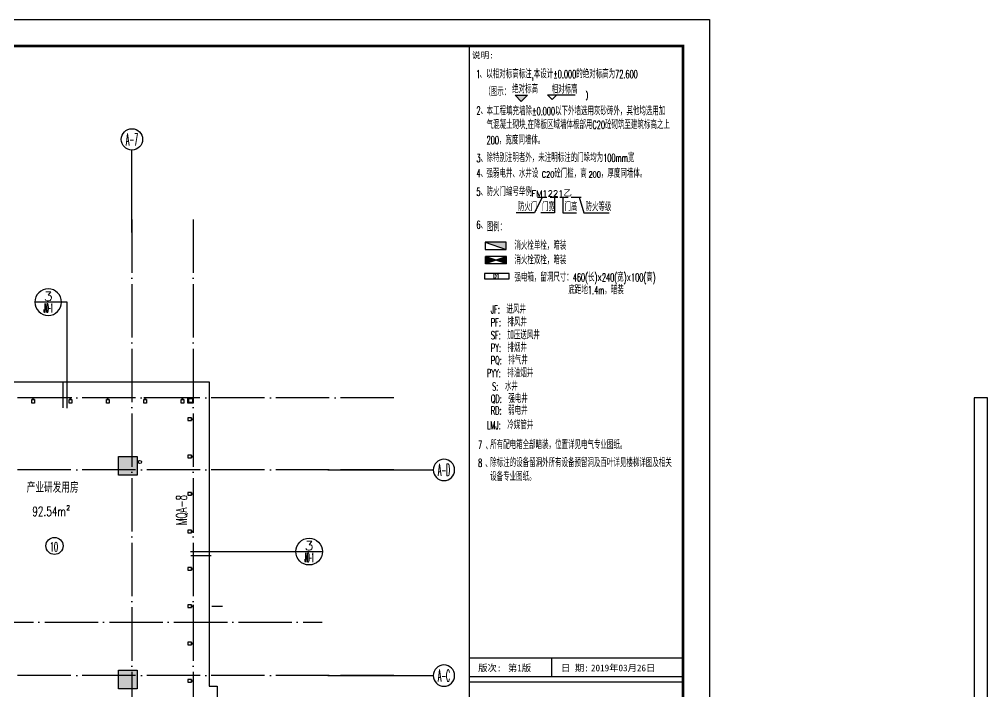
# Model space of a CAD drawing. Extents: x 1980812 to 2578970, y -669191 to 284498.
# Drawn here: x 2039049 to 2075331, y -371638 to -346467 of the extents above; entities that cross this region are included whole.
import ezdxf
from ezdxf.enums import TextEntityAlignment as Align

# ---------------------------------------------------------------- set-up
doc = ezdxf.new("R2010")
doc.units = 0
doc.header["$LTSCALE"] = 1000
doc.header["$MEASUREMENT"] = 0
doc.linetypes.add('CONTINOUS', pattern=[0])
doc.linetypes.add('DOTE', pattern=[2.42, 2, -0.2, 0.02, -0.2])
for name, color, linetype in [('&公共文字', 7, 'Continuous'), ('0-立面(轮廓)', 63, 'CONTINOUS'), ('AXIS', 3, 'Continuous'), ('AXIS_TEXT', 7, 'Continuous'), ('COLU', 6, 'Continuous'), ('COLU_HATCH', 251, 'Continuous'), ('CURTWALL', 2, 'Continuous'), ('dote', 1, 'DOTE'), ('DQ-L', 2, 'Continuous'), ('DQ2', 2, 'Continuous'), ('EQUIP_地漏', 255, 'Continuous'), ('GPSKC', 3, 'Continuous'), ('PUB_DIM', 3, 'Continuous'), ('PUB_TEXT', 7, 'Continuous'), ('TK', 1, 'Continuous'), ('VPIPE-雨水', 140, 'Continuous'), ('WALL', 4, 'Continuous'), ('WINDOW', 2, 'Continuous'), ('公共文字', 7, 'Continuous'), ('幕墙编号', 14, 'Continuous'), ('房号', 231, 'Continuous'), ('房间名称', 7, 'Continuous'), ('水1', 6, 'Continuous'), ('看线', 66, 'Continuous'), ('空线', 3, 'Continuous'), ('窗户分隔', 133, 'Continuous'), ('节点', 3, 'Continuous')]:
    doc.layers.add(name, color=color, linetype=linetype)
doc.styles.add('_HZTXT', font='TXT', dxfattribs={"width": 0.7, "bigfont": 'HZTXT'})
doc.styles.add('_HZTXTW', font='txtw.shx', dxfattribs={"width": 0.7, "bigfont": 'hztxtw.shx'})
doc.styles.add('_TCH_AXIS', font='COMPLEX', dxfattribs={"bigfont": 'GBCBIG'})
doc.styles.add('COMP', font='COMPLEX.shx', dxfattribs={"bigfont": 'hztxt'})
doc.styles.add('COMPLEX', font='COMPLEX')
doc.styles.add('D8', font='txtw.shx', dxfattribs={"width": 0.7, "bigfont": 'hztxtw.shx'})
doc.styles.add('HZF', font='ROMANS2', dxfattribs={"width": 0.7, "bigfont": 'HZDF2'})
doc.styles.add('HZTXTW', font='txtw.shx', dxfattribs={"width": 0.6, "bigfont": 'hztxtw.shx'})
doc.styles.add('SONGTI', font='NSimSun.ttf', dxfattribs={"width": 1.1})

# ---------------------------------------------------------------- blocks, each defined once
blk = doc.blocks.new('_index')
blk.add_line((-0.5, 0), (0.5, 0))
blk.add_circle((0, 0), 0.5)
at = {"style": 'COMP'}
for tag, width, p, p2 in [('1', 2.333333, (-0.17, 0.05), (0.17, 0.05)), ('-', 1.166667, (-0.17, -0.39), (0.17, -0.39))]:
    blk.add_attdef(tag, text='', height=0.34, dxfattribs=dict(at, width=width)).set_placement(p, p2, align=Align.FIT)
blk = doc.blocks.new('A$C46407C4F')
at = {"layer": 'CURTWALL'}
for points in [[(48700, 2700), (48900, 2700), (48900, 2500), (48700, 2500)], [(48730, 2670), (48870, 2670), (48870, 2530), (48730, 2530)]]:
    blk.add_lwpolyline(points, close=True, dxfattribs=at)
at = {"layer": 'dote'}
blk.add_line((4616.7, -5700), (53728.2, -5700), dxfattribs=at)
at = {"layer": '看线', "color": 2}
blk.add_line((49800, -8100), (49800, -27400), dxfattribs=at)
blk.add_lwpolyline([(14850, 3600), (14850, 3300), (49500, 3300), (49500, -8100), (49800, -8100)], dxfattribs=at)
blk = doc.blocks.new('A$C28812CA5')
at = {"layer": '房间名称', "style": 'HZTXTW', "width": 0.6}
blk.add_text('产业研发用房', height=400, rotation=0.0006, dxfattribs=at).set_placement((43630, -651), align=Align.MIDDLE_CENTER)
blk = doc.blocks.new('huxingbianhao')
at = {"layer": '房号'}
blk.add_circle((43698, -2845), 320, dxfattribs=at)
at = {"layer": '房号', "style": 'HZTXTW', "width": 0.506757}
blk.add_text('10', height=358.4, dxfattribs=at).set_placement((43523, -3059))
blk = doc.blocks.new('A$C2F655D11')
at = {"layer": 'GPSKC', "color": 1, "linetype": 'Continuous'}
for p, q in [((0, 0), (700, 240)), ((0, 240), (700, 0)), ((0, 240), (0, 0)), ((0, 240), (700, 240)), ((700, 240), (700, 0)), ((0, 0), (700, 0))]:
    blk.add_line(p, q, dxfattribs=at)
for points in [[(0, 240), (350, 120), (0, 0)], [(700, 240), (350, 120), (700, 0)]]:
    blk.add_solid(points, dxfattribs=at)
blk = doc.blocks.new('A$C4BB60620')
at = {"rotation": 151.0000000006254}
blk.add_blockref('A$C2F655D11', (729, 210), dxfattribs=at)
blk = doc.blocks.new('AUDIT_I_080527205251-1')
at = {"layer": '水1', "linetype": 'Continuous', "xscale": 2.185937503893495, "yscale": 2.185937503893495, "zscale": 2.185937503893495, "rotation": 29.00000005749169}
blk.add_blockref('A$C4BB60620', (845, 17239), dxfattribs=at)
blk = doc.blocks.new('DQ-EL-D1')
at = {"layer": 'DQ2'}
blk.add_lwpolyline([(-230, -50), (230, -50), (230, 50), (-230, 50)], close=True, dxfattribs=at)
at = {"layer": 'DQ2', "style": 'D8', "width": 0.7}
blk.add_text('D1', height=80, dxfattribs=at).set_placement((-8, 0), align=Align.MIDDLE)
blk = doc.blocks.new('平面说明0825')
at = {"layer": 'PUB_DIM'}
blk.add_hatch(color=256, dxfattribs=at).paths.add_polyline_path([(115946555, 22714662), (115946062, 22715155), (115947048, 22715155)])
at = {"layer": '&公共文字'}
for p, q in [((115945351, 22703408), (115943676, 22703408)), ((115943676, 22703408), (115943676, 22702833)), ((115943676, 22703408), (115945351, 22702833)), ((115945351, 22702833), (115945351, 22703408)), ((115943676, 22702833), (115945351, 22702833))]:
    blk.add_line(p, q, dxfattribs=at)
blk.add_solid([(115943676, 22703408, 0), (115945351, 22703408, 0), (115943676, 22703408, 0), (115945351, 22702833, 0)], dxfattribs=at)
at = {"layer": 'PUB_DIM'}
for p, q in [((115946555, 22714662), (115946062, 22715155)), ((115946062, 22715155), (115947048, 22715155)), ((115946555, 22714662), (115947048, 22715155)), ((115948644, 22715194), (115950861, 22715194)), ((115949013, 22714824), (115948644, 22715194)), ((115949013, 22714824), (115949383, 22715194))]:
    blk.add_line(p, q, dxfattribs=at)
at = {"layer": 'PUB_TEXT'}
blk.add_lwpolyline([(115942407, 22718483), (115942407, 22719083), (115943007, 22719083)], dxfattribs=at)
at = {"layer": '公共文字'}
for p, q in [((115947850, 22707003), (115948599, 22707003)), ((115948873, 22707003), (115949476, 22707003)), ((115949646, 22707003), (115950314, 22707003)), ((115950554, 22707003), (115951351, 22707003))]:
    blk.add_line(p, q, dxfattribs=at)
for points in [[(115948224, 22707003), (115947617, 22705771), (115946139, 22705771)], [(115949208, 22707003), (115949208, 22705771), (115948113, 22705771)], [(115949872, 22707003), (115949872, 22705771), (115950967, 22705771)], [(115951178, 22707003), (115951546, 22705771), (115953587, 22705771)]]:
    blk.add_lwpolyline(points, dxfattribs=at)
at = {"layer": '&公共文字', "xscale": 1.095111111140189, "yscale": 1.095111111140189, "zscale": 1.095111111140189}
blk.add_blockref('AUDIT_I_080527205251-1', (115943153, 22682100), dxfattribs=at)
at = {"layer": 'DQ-L', "xscale": 4.266666666666667, "yscale": 4.266666666666667, "zscale": 4.266666666666667}
blk.add_blockref('DQ-EL-D1', (115944603, 22700708), dxfattribs=at)
at = {"layer": '&公共文字'}
for s, height, style, width, p in [(')', 493, '_HZTXTW', 0.7, (115951695, 22714919)), ('C20', 492.8, '_HZTXTW', 0.7, (115948193, 22708581)), ('200', 492.8, '_HZTXTW', 0.7, (115951934, 22708581)), (':', 616, '_HZTXT', 0.8, (115947217, 22707106))]:
    blk.add_text(s, height=height, dxfattribs=dict(at, style=style, width=width)).set_placement(p)
at = {"layer": 'PUB_TEXT', "style": 'HZTXTW', "width": 0.6}
for s, p in [('1', (115942953, 22716519)), ('以相对标高标注,本设计%%P0.000的绝对标高为72.600', (115943756, 22716519)), ('、', (115943216, 22716519)), ('（图示：', (115943599, 22715095)), ('绝对标高', (115945823, 22715321)), ('相对标高', (115948979, 22715297)), ('2', (115942965, 22713619)), ('本工程填充墙除%%P0.000以下外墙选用灰砂砖外，其他均选用加', (115943782, 22713565)), ('、', (115943293, 22713619)), ('气混凝土砌块.在降板区域墙体根部用C20砼砌筑至建筑标高之上', (115943782, 22712470)), ('200，宽度同墙体。', (115943782, 22711243)), ('3', (115942965, 22709811)), ('除特别注明者外，未注明标注的门垛均为100mm宽', (115943768, 22709828)), ('、', (115943293, 22709811)), ('强弱电井、水井设', (115943768, 22708581)), ('砼门槛，高', (115949195, 22708581)), ('，厚度同墙体。', (115952919, 22708581)), ('4', (115942965, 22708603)), ('、', (115943293, 22708603)), ('5', (115942965, 22707126)), ('防火门编号举例', (115943768, 22707106)), ('、', (115943293, 22707126)), ('防火门', (115946276, 22705908)), ('门宽', (115948210, 22705908)), ('门高', (115950006, 22705908)), ('防火等级', (115951683, 22705908)), ('6', (115942965, 22704489)), ('、', (115943293, 22704489)), ('图例：', (115943788, 22704298)), ('消火栓单栓，暗装', (115946006, 22702822)), ('消火栓双栓，暗装', (115946006, 22701664)), ('强电箱，留洞尺寸：460(长)×240(宽)×100(高)', (115946006, 22700281)), ('底距地1.4m，暗装', (115950323, 22699271)), ('JF:  进风井', (115944120, 22697726)), ('PF:  排风井', (115944120, 22696696)), ('SF:  加压送风井', (115944120, 22695669)), ('PY:  排烟井', (115944120, 22694655)), ('PQ:  排气井', (115944120, 22693663)), ('PYY:  排油烟井', (115943810, 22692640)), (' S:  水井', (115943960, 22691571)), ('QD:  强电井', (115944120, 22690593)), ('RD:  弱电井', (115944120, 22689646)), ('LMJ:  冷媒管井', (115943810, 22688483)), ('所有配电箱全部暗装，位置详见电气专业图纸。', (115944070, 22686905)), ('7', (115943101, 22686905)), ('、', (115943692, 22686856)), ('8', (115943101, 22685470)), ('除标注的设备留洞外所有设备预留洞及百叶详见楼梯详图及相关', (115944070, 22685470)), ('、', (115943670, 22685428)), ('设备专业图纸。', (115944070, 22684363))]:
    blk.add_text(s, height=640, dxfattribs=at).set_placement(p)
at = {"layer": 'TK', "style": 'SONGTI'}
blk.add_text('说明:', height=500, dxfattribs=at).set_placement((115942602, 22718100))
at = {"layer": '公共文字', "style": 'HZTXTW'}
blk.add_text(' FM1221乙', height=492.8, dxfattribs=at).set_placement((115947018, 22707063))
blk = doc.blocks.new('18~23层墙柱')
at = {"layer": 'COLU_HATCH'}
h = blk.add_hatch(color=256, dxfattribs=at)
h.dxf.hatch_style = 1
h.paths.add_polyline_path([(46100, 23800), (46800, 23800), (46800, 23100), (46100, 23100)])
h = blk.add_hatch(color=256, dxfattribs=at)
h.dxf.hatch_style = 1
h.paths.add_polyline_path([(46800, 15800), (46800, 15100), (46100, 15100), (46100, 15800)])
at = {"layer": 'COLU'}
for points in [[(46100, 23800), (46800, 23800), (46800, 23100), (46100, 23100)], [(46800, 15800), (46800, 15100), (46100, 15100), (46100, 15800)]]:
    blk.add_lwpolyline(points, close=True, dxfattribs=at)
blk = doc.blocks.new('A$C67B7779D')
at = {"layer": 'VPIPE-雨水', "linetype": 'Continuous'}
blk.add_circle((46900, 300), 60, dxfattribs=at)
blk = doc.blocks.new('竖梃0903')
at = {"layer": '窗户分隔'}
blk.add_line((115028288, 22648046), (115028222, 22648046), dxfattribs=at)
for points in [[(115028222, 22648096), (115028225, 22648096), (115028225, 22647996), (115028222, 22647996)], [(115028288, 22648096), (115028422, 22648096), (115028422, 22647996), (115028288, 22647996)]]:
    blk.add_lwpolyline(points, close=True, dxfattribs=at)
blk = doc.blocks.new('_AXISO')
blk.add_circle((0, 0), 0.5)
at = {"layer": 'AXIS_TEXT', "style": 'COMPLEX', "width": 1.041667}
blk.add_attdef('A', text='', height=0.56, dxfattribs=at).set_placement((-0.25, -0.28), (0.25, -0.28), align=Align.FIT)

msp = doc.modelspace()

# ---------------------------------------------------------------- linework, layer by layer
at = {"layer": 'AXIS'}
for p, q in [((2043266.5, -354451.2), (2043266.5, -351360.5)), ((2050610.3, -363337.6), (2054559.1, -363337.6)), ((2050610.3, -371037.6), (2054559.1, -371037.6))]:
    msp.add_line(p, q, dxfattribs=at)
at = {"layer": 'dote'}
for p, q in [((2043266.5, -353960.5), (2043266.5, -396061.3)), ((2045566.5, -353960.5), (2045566.5, -396061.3)), ((2053077.2, -360637.6), (1988210.3, -360637.6)), ((2053079.9, -363337.6), (1988213, -363337.6)), ((2053079.9, -371037.6), (1988213, -371037.6))]:
    msp.add_line(p, q, dxfattribs=at)
at = {"layer": 'TK'}
for p, q in [((2055912.3, -404866.8), (2055912.3, -347466.8)), ((2063912.3, -404866.8), (2063912.3, -347466.8)), ((2055912.3, -370366.8), (2063912.3, -370366.8)), ((2058999.7, -371066.8), (2058999.7, -370366.8)), ((2055912.3, -371066.8), (2063912.3, -371066.8)), ((2055912.3, -371266.8), (2063912.3, -371266.8))]:
    msp.add_line(p, q, dxfattribs=at)
msp.add_lwpolyline([(1980812.3, -346466.8), (2064912.3, -346466.8), (2064912.3, -405866.8), (1980812.3, -405866.8)], close=True, dxfattribs=at)
at = {"layer": 'TK', "const_width": 100}
msp.add_lwpolyline([(2063912.3, -404866.8), (2063912.3, -347466.8), (1983312.3, -347466.8), (1983312.3, -404866.8)], close=True, dxfattribs=at)
at = {"layer": 'WALL'}
msp.add_lwpolyline([(2075330.5, -360637.6), (2074830.5, -360637.6), (2074830.5, -371937.6), (2075330.5, -371937.6)], close=True, dxfattribs=at)
at = {"layer": '看线', "color": 2}
msp.add_line((2046266.5, -368437.6), (2046666.5, -368437.6), dxfattribs=at)
at = {"layer": '节点'}
for p, q in [((2040837.1, -357053.4), (2039992.6, -357053.4)), ((2040837.1, -361019.4), (2040837.1, -357053.4)), ((2045466.5, -366395.9), (2050406.2, -366395.9))]:
    msp.add_line(p, q, dxfattribs=at)
at = {"layer": '节点', "ltscale": 0.5, "const_width": 50}
for points in [[(2040687.1, -361019.4), (2040687.1, -360042.9)], [(2045466.5, -366545.9), (2046244.5, -366545.9)]]:
    msp.add_lwpolyline(points, dxfattribs=at)

# ---------------------------------------------------------------- block references
at = {"layer": '0-立面(轮廓)', "xscale": 0.46875, "yscale": 0.46875, "zscale": 0.46875}
msp.add_blockref('平面说明0825', (-52292091, -10997037), dxfattribs=at)
at = {"layer": 'AXIS'}
ref = msp.add_blockref('_AXISO', (2043266.5, -350960.5), dxfattribs=dict(at, xscale=800, yscale=800, zscale=800))
ref.add_attrib('A', 'A-7', dxfattribs={"layer": 'AXIS_TEXT', "height": 452.55, "style": '_TCH_AXIS', "width": 0.344262}).set_placement((2043040.2, -351186.7), (2043492.8, -351186.7), align=Align.FIT)
ref = msp.add_blockref('_AXISO', (2054959.1, -363337.6), dxfattribs=dict(at, xscale=-800, yscale=800, zscale=800))
ref.add_attrib('A', 'A-D', dxfattribs={"layer": 'AXIS_TEXT', "height": 452.55, "style": '_TCH_AXIS', "width": 0.328125}).set_placement((2054732.8, -363563.9), (2055185.4, -363563.9), align=Align.FIT)
ref = msp.add_blockref('_AXISO', (2054959.1, -371037.6), dxfattribs=dict(at, xscale=-800, yscale=800, zscale=800))
ref.add_attrib('A', 'A-C', dxfattribs={"layer": 'AXIS_TEXT', "height": 452.55, "style": '_TCH_AXIS', "width": 0.33871}).set_placement((2054732.8, -371263.9), (2055185.4, -371263.9), align=Align.FIT)
at = {"layer": 'COLU'}
msp.add_blockref('18~23层墙柱', (1996666.5, -386637.6), dxfattribs=at)
at = {"layer": 'EQUIP_地漏'}
msp.add_blockref('A$C67B7779D', (1996666.5, -363337.6), dxfattribs=at)
at = {"layer": 'WINDOW', "rotation": 270}
for p in [(-20608479.3, 114667584.1), (-20607079.3, 114667584.1), (-20605679.3, 114667584.1), (-20604279.3, 114667584.1), (-20602879.3, 114667584.1)]:
    msp.add_blockref('竖梃0903', p, dxfattribs=at)
at = {"layer": 'WINDOW', "xscale": -1}
for p in [(117073788.3, -23009483.4), (117073788.3, -23010883.4), (117073788.3, -23012283.4), (117073788.3, -23013683.4), (117073788.3, -23015083.4), (117073788.3, -23016483.4), (117073788.3, -23017883.4), (117073788.3, -23019283.4)]:
    msp.add_blockref('竖梃0903', p, dxfattribs=at)
at = {"layer": '房号'}
for name in ['A$C28812CA5', 'huxingbianhao']:
    msp.add_blockref(name, (1996666.5, -363337.6), dxfattribs=at)
at = {"layer": '空线'}
msp.add_blockref('A$C46407C4F', (1996666.5, -363337.6), dxfattribs=at)
at = {"layer": '节点', "ltscale": 0.5}
ref = msp.add_blockref('_index', (2040129.6, -357053.4), dxfattribs=dict(at, xscale=-1000.000000050349, yscale=1000.000000050349, zscale=1000.000000050349))
ref.add_attrib('1', '3', dxfattribs={"layer": '0', "height": 340, "style": 'COMP', "width": 1.5}).set_placement((2039959.6, -357003.4), (2040299.6, -357003.4), align=Align.FIT)
ref.add_attrib('-', 'JAD-1', dxfattribs={"layer": '0', "height": 340, "style": 'COMP', "width": 0.225806}).set_placement((2039959.6, -357443.4), (2040299.6, -357443.4), align=Align.FIT)
ref = msp.add_blockref('_index', (2049906.2, -366395.9), dxfattribs=dict(at, xscale=1000.000000050349, yscale=1000.000000050349, zscale=1000.000000050349))
ref.add_attrib('1', '3', dxfattribs={"layer": '0', "height": 340, "rotation": 360, "style": 'COMP', "width": 1.5}).set_placement((2049736.2, -366345.9), (2050076.2, -366345.9), align=Align.FIT)
ref.add_attrib('-', 'JAD-1', dxfattribs={"layer": '0', "height": 340, "style": 'COMP', "width": 0.225806}).set_placement((2049736.2, -366785.9), (2050076.2, -366785.9), align=Align.FIT)

# ---------------------------------------------------------------- texts
at = {"layer": 'TK', "style": 'SONGTI'}
for s, p in [('版次:', (2056240.3, -370875.3)), ('日 期:', (2059344.2, -370875.3))]:
    msp.add_text(s, height=250, dxfattribs=at).set_placement(p)
at = {"layer": 'TK', "color": 4, "style": 'SONGTI'}
for s, p in [('第1版', (2057356.3, -370875.3)), ('2019年03月26日', (2060469.2, -370875.3))]:
    msp.add_text(s, height=250, dxfattribs=at).set_placement(p)
at = {"layer": '幕墙编号', "style": 'HZTXTW', "width": 0.6}
msp.add_text('MQA-8', height=400, rotation=90.00057, dxfattribs=at).set_placement((2045126.5, -364837.7), align=Align.MIDDLE_CENTER)
at = {"layer": '房间名称', "style": 'HZF', "width": 0.7}
for s, height, p in [('92.54m', 350, (2040161.4, -364888)), ('2', 175, (2040878.1, -364750))]:
    msp.add_text(s, height=height, dxfattribs=at).set_placement(p, align=Align.MIDDLE_CENTER)

doc.saveas('drawing.dxf')
